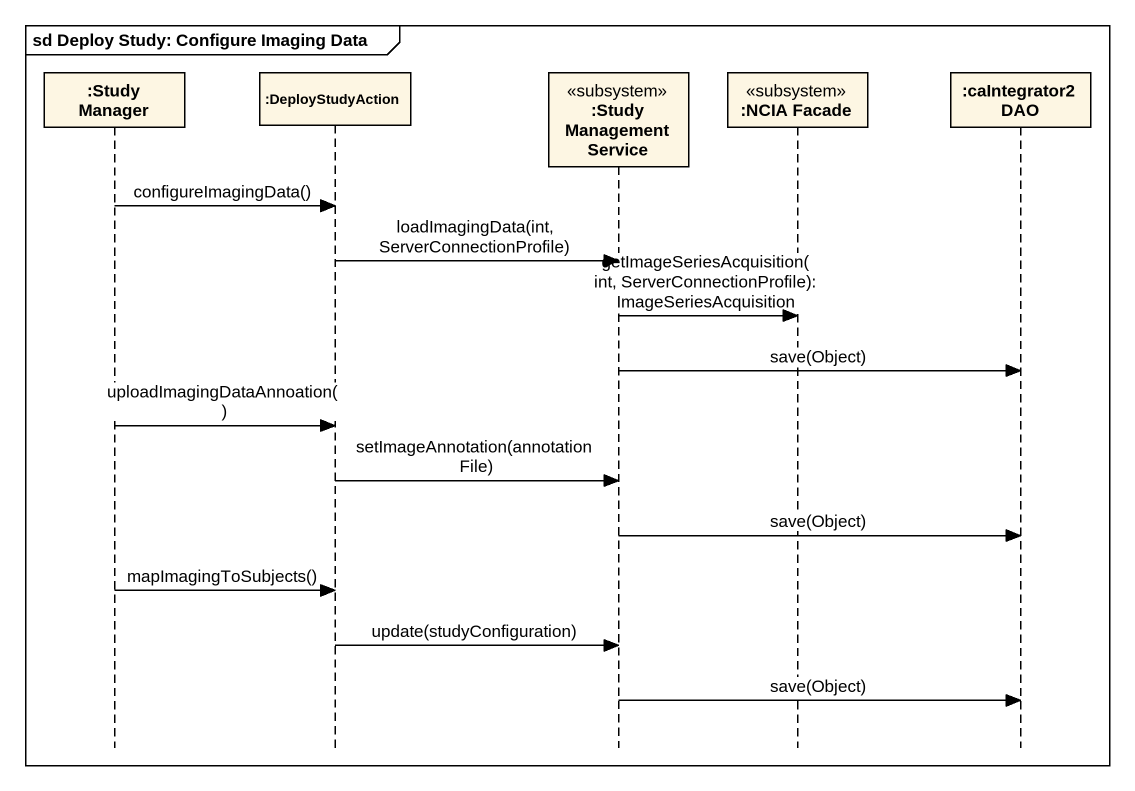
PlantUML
@startuml
mainframe sd Deploy Study: Configure Imaging Data
hide footbox
participant ":Study Manager" as Study_Manager
participant ":DeployStudyAction" as DeployStudyAction
participant ":Study Management Service" as Study_Management_Service <<subsystem>>
participant ":NCIA Facade" as NCIA_Facade <<subsystem>>
participant ":caIntegrator2 DAO" as caIntegrator2_DAO

Study_Manager -> DeployStudyAction : configureImagingData()
DeployStudyAction -> Study_Management_Service : loadImagingData(int, ServerConnectionProfile)
Study_Management_Service -> NCIA_Facade : getImageSeriesAcquisition(int, ServerConnectionProfile): ImageSeriesAcquisition
Study_Management_Service -> caIntegrator2_DAO : save(Object)
Study_Manager -> DeployStudyAction : uploadImagingDataAnnoation()
DeployStudyAction -> Study_Management_Service : setImageAnnotation(annotationFile)
Study_Management_Service -> caIntegrator2_DAO : save(Object)
Study_Manager -> DeployStudyAction : mapImagingToSubjects()
DeployStudyAction -> Study_Management_Service : update(studyConfiguration)
Study_Management_Service -> caIntegrator2_DAO : save(Object)
@enduml
